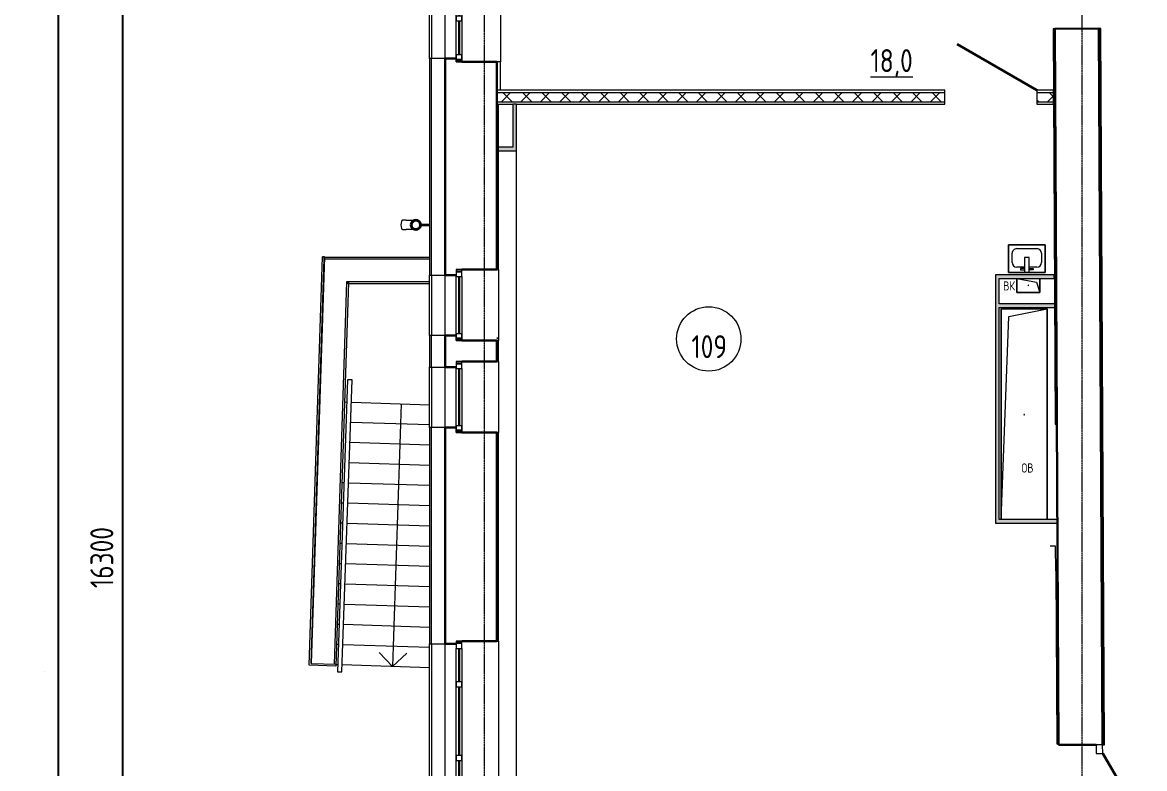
# Model space of a CAD drawing. Header units: millimetres. Extents: x 504091 to 2165846, y 135022 to 442887.
# Drawn here: x 694332 to 706537, y 296435 to 304548 of the extents above; entities that cross this region are included whole.
import ezdxf

# ---------------------------------------------------------------- set-up
doc = ezdxf.new("R2010")
doc.units = ezdxf.units.MM
doc.linetypes.add('ADSK_Линия сетки', pattern=[25, 20, -2.5, 0, -2.5])
doc.linetypes.add('осеваяX2', pattern=[4, 2.5, -0.5, 0.5, -0.5])
doc.layers.get('Defpoints').update_dxf_attribs({"color": 255})
for name, color, linetype, lineweight in [('_ Окна', 7, 'Continuous', 30), ('Аннотация', 7, 'Continuous', 9), ('Двери', 7, 'Continuous', 20), ('Лестницы', 7, 'Continuous', 18), ('Марки помещений', 7, 'Continuous', 20), ('Обобщенные модели', 7, 'Continuous', 18), ('Окна', 7, 'Continuous', 18), ('Оси', 165, 'осеваяX2', 13), ('Перекрытие', 7, 'Continuous', 18), ('Сантехника', 7, 'Continuous', 18), ('Стены внутренние', 7, 'Continuous', 18), ('Стены наружные', 7, 'Continuous', 18), ('Стены несущие', 7, 'Continuous', 30), ('Стены отделка', 7, 'Continuous', 30), ('Стены штриховка', 7, 'Continuous', 18), ('Стрелки вверх', 7, 'Continuous', 18)]:
    doc.layers.add(name, color=color, linetype=linetype, lineweight=lineweight)
doc.layers.add('Линии', color=7, linetype='Continuous', lineweight=9, true_color=0x00a600)
doc.styles.add('ГОСТ 2.304', font='CS_Gost2304.shx')
doc.dimstyles.new('СПДС', dxfattribs={"dimscale": 100, "dimtxt": 2.5, "dimasz": 2.5, "dimexe": 2, "dimexo": 0.625, "dimgap": 1, "dimtad": 1, "dimdec": 0, "dimrnd": 5, "dimtxsty": 'ГОСТ 2.304', "dimblk": 'OBLIQUE', "dimcen": 2.5, "dimdle": 2, "dimadec": 0, "dimazin": 2, "dimtfac": 0.75, "dimtdec": 0, "dimtmove": 1, "dimatfit": 3, "dimfxl": 0, "dimtolj": 1, "dimarcsym": 0})

# ---------------------------------------------------------------- blocks, each defined once
blk = doc.blocks.new('Дверь-Alumark_двупольная с глухим окном_S70 - 1600х2100 _алюм_ост_ Д14п EI30-6227666-План 1-го этажа')
at = {"layer": 'Двери', "lineweight": 30}
for p, q in [((-580, 240), (195, 687)), ((830, 240), (384, 497))]:
    blk.add_line(p, q, dxfattribs=at)
at = {"layer": 'Двери'}
for p, q in [((-675, 240), (-675, 170)), ((-580, 240), (-675, 240)), ((-675, 170), (-580, 170)), ((-580, 170), (-580, 240)), ((830, 240), (830, 170)), ((925, 240), (830, 240)), ((830, 170), (925, 170)), ((925, 170), (925, 240))]:
    blk.add_line(p, q, dxfattribs=at)
blk = doc.blocks.new('SND_2D_Раковина - 400х300-608087-План 1-го этажа')
at = {"layer": 'Сантехника'}
for p, q in [((200, 180), (-200, 180)), ((-200, 180), (-200, -120)), ((-200, -120), (-200, 180)), ((-200, 180), (200, 180)), ((-70, 150), (-25, 150)), ((-70, 135), (-70, 150)), ((-25, 135), (-70, 135)), ((-25, 180), (-25, 15)), ((25, 15), (25, 180)), ((70, 150), (25, 150)), ((25, 135), (70, 135)), ((70, 135), (70, 150)), ((200, -120), (200, 180)), ((200, 180), (200, -120)), ((-160, -30), (-160, 70)), ((-110, 120), (-25, 120)), ((-25, 15), (25, 15)), ((25, 120), (110, 120)), ((160, 70), (160, -30)), ((-200, -120), (200, -120)), ((200, -120), (-200, -120)), ((110, -80), (-110, -80))]:
    blk.add_line(p, q, dxfattribs=at)
for centre, start, end in [((-110, 70), 90, 180), ((110, 70), 0, 90), ((-110, -30), 180, 270), ((110, -30), 270, 0)]:
    blk.add_arc(centre, 50, start, end, dxfattribs=at)
blk = doc.blocks.new('AC_Дверь_Однопольная_Стальная - 1000х2100h В Л_противопож алюм ост_ EI30 Д13л-3415933-План 1-го этажа')
at = {"layer": 'Двери', "lineweight": 30}
blk.add_line((500, 75), (-366, 575), dxfattribs=at)
blk = doc.blocks.new('окна_rehau_однопольное_фрамуга_сверху - 730х2320 _глухое_ _нов_ ок-14-2357585-План 1-го этажа')
at = {"layer": '_ Окна', "lineweight": 18}
for p, q in [((-385, 100), (-385, 160)), ((-385, 160), (-309, 160)), ((-309, 160), (-309, 100)), ((309, 160), (309, 100)), ((385, 160), (309, 160)), ((385, 100), (385, 160)), ((-309, 100), (-385, 100)), ((309, 100), (385, 100))]:
    blk.add_line(p, q, dxfattribs=at)
at = {"layer": '_ Окна'}
for p, q in [((-365, 100), (-365, 160)), ((-309, 130), (309, 130)), ((365, 100), (365, 160))]:
    blk.add_line(p, q, dxfattribs=at)
at = {"layer": 'Окна'}
for p, q in [((-385, 160), (-385, 100)), ((-309, 160), (-385, 160)), ((-309, 160), (309, 160)), ((385, 160), (309, 160)), ((385, 100), (385, 160)), ((-385, 100), (-309, 100)), ((309, 100), (-309, 100)), ((309, 100), (385, 100))]:
    blk.add_line(p, q, dxfattribs=at)
blk = doc.blocks.new('окно трехпол с фрамугой - 1700-2320_h_ _нов_-2116624-План 1-го этажа')
at = {"layer": '_ Окна', "lineweight": 18}
for p, q in [((-870, 100), (-870, 160)), ((-870, 160), (-790, 160)), ((-790, 160), (-790, 100)), ((-430, 100), (-430, 160)), ((-430, 160), (-370, 160)), ((-370, 160), (-370, 100)), ((370, 100), (370, 160)), ((370, 160), (430, 160)), ((430, 160), (430, 100)), ((790, 160), (790, 100)), ((870, 160), (790, 160)), ((870, 100), (870, 160)), ((-790, 100), (-870, 100)), ((-370, 100), (-430, 100)), ((430, 100), (370, 100)), ((790, 100), (870, 100))]:
    blk.add_line(p, q, dxfattribs=at)
at = {"layer": '_ Окна'}
for p, q in [((-850, 100), (-850, 160)), ((-790, 130), (-430, 130)), ((-370, 130), (370, 130)), ((430, 130), (790, 130)), ((850, 100), (850, 160))]:
    blk.add_line(p, q, dxfattribs=at)
at = {"layer": 'Окна'}
for p, q in [((-870, 160), (-870, 100)), ((-790, 160), (-870, 160)), ((-790, 160), (-430, 160)), ((-370, 160), (-430, 160)), ((-370, 160), (370, 160)), ((430, 160), (370, 160)), ((430, 160), (790, 160)), ((870, 160), (790, 160)), ((870, 100), (870, 160)), ((-870, 100), (-790, 100)), ((-430, 100), (-790, 100)), ((-430, 100), (-370, 100)), ((370, 100), (-370, 100)), ((370, 100), (430, 100)), ((790, 100), (430, 100)), ((790, 100), (870, 100))]:
    blk.add_line(p, q, dxfattribs=at)
blk = doc.blocks.new('окно трехпол с фрамугой - 1700-2320_h_ _нов_-2116622-План 1-го этажа')
at = {"layer": '_ Окна', "lineweight": 18}
for p, q in [((-870, 100), (-870, 160)), ((-870, 160), (-790, 160)), ((-790, 160), (-790, 100)), ((-430, 100), (-430, 160)), ((-430, 160), (-370, 160)), ((-370, 160), (-370, 100)), ((370, 100), (370, 160)), ((370, 160), (430, 160)), ((430, 160), (430, 100)), ((790, 160), (790, 100)), ((870, 160), (790, 160)), ((870, 100), (870, 160)), ((-790, 100), (-870, 100)), ((-370, 100), (-430, 100)), ((430, 100), (370, 100)), ((790, 100), (870, 100))]:
    blk.add_line(p, q, dxfattribs=at)
at = {"layer": '_ Окна'}
for p, q in [((-850, 100), (-850, 160)), ((-790, 130), (-430, 130)), ((-370, 130), (370, 130)), ((430, 130), (790, 130)), ((850, 100), (850, 160))]:
    blk.add_line(p, q, dxfattribs=at)
at = {"layer": 'Окна'}
for p, q in [((-870, 160), (-870, 100)), ((-790, 160), (-870, 160)), ((-790, 160), (-430, 160)), ((-370, 160), (-430, 160)), ((-370, 160), (370, 160)), ((430, 160), (370, 160)), ((430, 160), (790, 160)), ((870, 160), (790, 160)), ((870, 100), (870, 160)), ((-870, 100), (-790, 100)), ((-430, 100), (-790, 100)), ((-430, 100), (-370, 100)), ((370, 100), (-370, 100)), ((370, 100), (430, 100)), ((790, 100), (430, 100)), ((790, 100), (870, 100))]:
    blk.add_line(p, q, dxfattribs=at)
blk = doc.blocks.new('GM_Отверстие прямоугольное _в плите_ - Отверстие-3336504-План 1-го этажа')
at = {"layer": 'Обобщенные модели'}
for p, q in [((-250, -1140), (-250, 1150)), ((-250, 1150), (250, 1150)), ((250, 1150), (-250, 1150)), ((-250, 1150), (-250, -1140)), ((-167, 1067), (250, 1150)), ((250, 1150), (250, -1140)), ((250, -1140), (250, 1150)), ((-250, -1140), (-167, 1067))]:
    blk.add_line(p, q, dxfattribs=at)
for start, end in [(360, 180), (180, 360), (60, 165), (300, 360), (195, 270)]:
    blk.add_arc((0, 0), 2.5, start, end, dxfattribs=at)
blk = doc.blocks.new('Водосток - Тип 1 _карниз больше 490мм_-V60-План 1-го этажа')
at = {"layer": 'Обобщенные модели', "lineweight": 9}
h = blk.add_hatch(dxfattribs=at)
h.set_pattern_fill('FP_27', color=256, style=0, pattern_type=2)
h.set_pattern_definition([(315, (-31888.43, -7087.79), (106.066, 106.066), [])])
h.paths.add_polyline_path([(76, 149), (86, 129), (103, 115), (125, 110), (147, 115), (164, 129), (174, 150), (174, 171), (164, 191), (145, 206), (125, 210), (103, 205), (86, 191), (76, 171)])
at = {"layer": 'Обобщенные модели'}
for p, q in [((75, 306), (75, 264)), ((175, 264), (175, 306)), ((120, 109), (120, 10)), ((130, 10), (130, 109))]:
    blk.add_line(p, q, dxfattribs=at)
at = {"layer": 'Обобщенные модели', "flags": 128}
for points in [[(75, 173), (75, 174), (75, 177), (75, 180), (75, 183), (75, 186), (75, 190), (75, 193), (75, 197), (75, 201), (75, 205), (75, 210), (75, 214), (75, 219), (75, 224), (75, 229), (75, 234), (75, 239), (75, 245), (75, 250), (75, 256), (75, 261), (75, 264)], [(175, 264), (175, 258), (175, 252), (175, 247), (175, 242), (175, 236), (175, 231), (175, 226), (175, 221), (175, 216), (175, 212), (175, 207), (175, 203), (175, 199), (175, 195), (175, 191), (175, 188), (175, 184), (175, 181), (175, 178), (175, 175), (175, 173)]]:
    blk.add_lwpolyline(points, dxfattribs=at)
at = {"layer": 'Обобщенные модели'}
for start, end in [(90, 270), (270, 90)]:
    blk.add_arc((125, 160), 52, start, end, dxfattribs=at)
at = {"layer": 'Обобщенные модели', "lineweight": 40}
for start, end in [(90, 270), (270, 90)]:
    blk.add_arc((125, 160), 50, start, end, dxfattribs=at)
at = {"layer": 'Обобщенные модели'}
for start_param, end_param in [(4.712389, 6.283185), (3.141593, 4.712389)]:
    blk.add_ellipse((125, 306), major_axis=(-50, 0), ratio=0.309017, start_param=start_param, end_param=end_param, dxfattribs=at)
blk = doc.blocks.new('GM_Отверстие прямоугольное _в плите_ - Отверстие-V64-План 1-го этажа')
at = {"layer": 'Обобщенные модели'}
for p, q in [((-75, 125), (75, 125)), ((75, 125), (-75, 125)), ((-37.5, 87.5), (75, 125)), ((75, 125), (75, -125)), ((75, -125), (75, 125)), ((-75, -125), (-37.5, 87.5)), ((75, -125), (-75, -125)), ((-75, -125), (75, -125))]:
    blk.add_line(p, q, dxfattribs=at)
for start, end in [(360, 180), (180, 360), (60, 165), (300, 360), (195, 270)]:
    blk.add_arc((0, 0), 2.5, start, end, dxfattribs=at)
blk = doc.blocks.new('_Oblique')
at = {"color": 0, "linetype": 'ByBlock', "lineweight": -2}
blk.add_line((-0.5, -0.5), (0.5, 0.5), dxfattribs=at)
blk = doc.blocks.new('*D856')
at = {"color": 0, "lineweight": -2, "transparency": 16777216}
for p, q in [((694721, 313579), (694721, 270129)), ((694759, 313379), (694521, 313379)), ((694759, 270329), (694521, 270329))]:
    blk.add_line(p, q, dxfattribs=at)
at = {"layer": 'Defpoints', "color": 0, "lineweight": 20, "transparency": 16777216}
for p in [(694821, 313379), (694721, 270329), (694821, 270329)]:
    blk.add_point(p, dxfattribs=at)
at = {"color": 0, "lineweight": -2, "transparency": 16777216, "xscale": 250, "yscale": 250, "zscale": 250}
for p, rotation in [((694721, 313379), 90), ((694721, 270329), 270)]:
    blk.add_blockref('_Oblique', p, dxfattribs=dict(at, rotation=rotation))
at = {"color": 0, "lineweight": 25, "transparency": 16777216, "insert": (694496, 291854), "char_height": 250, "width": 318.77, "attachment_point": 5, "rotation": 90, "style": 'ГОСТ 2.304', "bg_fill": 3, "box_fill_scale": 1.1, "bg_fill_color": 256, "bg_fill_true_color": 13158600, "bg_fill_transparency": 0}
blk.add_mtext('\\A1;43050', dxfattribs=at)
blk = doc.blocks.new('*D869')
at = {"color": 0, "lineweight": -2, "transparency": 16777216}
for p, q in [((694721, 313579), (694721, 270129)), ((694759, 313379), (694521, 313379)), ((694759, 270329), (694521, 270329))]:
    blk.add_line(p, q, dxfattribs=at)
at = {"layer": 'Defpoints', "color": 0, "lineweight": 20, "transparency": 16777216}
for p in [(694821, 313379), (694721, 270329), (694821, 270329)]:
    blk.add_point(p, dxfattribs=at)
at = {"color": 0, "lineweight": -2, "transparency": 16777216, "xscale": 250, "yscale": 250, "zscale": 250}
for p, rotation in [((694721, 313379), 90), ((694721, 270329), 270)]:
    blk.add_blockref('_Oblique', p, dxfattribs=dict(at, rotation=rotation))
at = {"color": 0, "lineweight": 25, "transparency": 16777216, "insert": (694496, 291854), "char_height": 250, "width": 318.77, "attachment_point": 5, "rotation": 90, "style": 'ГОСТ 2.304', "bg_fill": 3, "box_fill_scale": 1.1, "bg_fill_color": 256, "bg_fill_true_color": 13158600, "bg_fill_transparency": 0}
blk.add_mtext('\\A1;43050', dxfattribs=at)
blk = doc.blocks.new('*D872')
at = {"color": 0, "lineweight": -2, "transparency": 16777216}
for p, q in [((695421, 307079), (695421, 290379)), ((695459, 306879), (695221, 306879)), ((695459, 290579), (695221, 290579))]:
    blk.add_line(p, q, dxfattribs=at)
at = {"layer": 'Defpoints', "color": 0, "lineweight": 20, "transparency": 16777216}
for p in [(695521, 306879), (695421, 290579), (695521, 290579)]:
    blk.add_point(p, dxfattribs=at)
at = {"color": 0, "lineweight": -2, "transparency": 16777216, "xscale": 250, "yscale": 250, "zscale": 250}
for p, rotation in [((695421, 306879), 90), ((695421, 290579), 270)]:
    blk.add_blockref('_Oblique', p, dxfattribs=dict(at, rotation=rotation))
at = {"color": 0, "lineweight": 25, "transparency": 16777216, "insert": (695196, 298729), "char_height": 250, "width": 291.93, "attachment_point": 5, "rotation": 90, "style": 'ГОСТ 2.304', "bg_fill": 3, "box_fill_scale": 1.1, "bg_fill_color": 256, "bg_fill_true_color": 13158600, "bg_fill_transparency": 0}
blk.add_mtext('\\A1;16300', dxfattribs=at)
blk = doc.blocks.new('ADSK_Марка_Помещение_ОдноЗначение - Номер-159740-План 1-го этажа')
at = {"layer": 'Марки помещений'}
blk.add_circle((0, 0), 3.5, dxfattribs=at)

msp = doc.modelspace()

# ---------------------------------------------------------------- hatches: boundary and pattern name
at = {"layer": 'Стены внутренние', "lineweight": 9}
h = msp.add_hatch(dxfattribs=at)
h.set_pattern_fill('FP_6', color=256, style=0, pattern_type=2)
h.set_pattern_definition([(45, (705858.08, 270333.52), (-106.066, 106.066), []), (135, (705858.08, 270333.52), (-106.066, -106.066), [])])
h.paths.add_polyline_path([(705477.643, 303686.0198), (705545.0657, 303686.0914), (705544.5521, 303786.0198), (705365.1946, 303786.0198), (705365.1946, 303686.0198), (705456.643, 303686.0198)])
h.paths.add_polyline_path([(699500.29, 303686.0198), (704365.1946, 303686.0198), (704365.1946, 303786.0198), (699493.7207, 303786.0198), (699493.7207, 303686.0198), (699497.8177, 303686.0198)])
at = {"layer": 'Стены внутренние'}
for points in [[(699705.29, 303191.0198), (699705.29, 303661.0198), (699665.29, 303660.8052), (699665.29, 303191.0198)], [(699612.1266, 303151.0198), (699705.29, 303151.0198), (699705.29, 303191.0198), (699510.29, 303191.0198), (699510.29, 303151.0198)], [(704916.643, 299143.3165), (704956.643, 299143.3165), (704956.643, 301803.3165), (704916.643, 301803.3165), (704916.643, 300968.6945)], [(705056.643, 301763.3165), (705554.9491, 301763.3165), (705554.7435, 301803.3165), (704956.643, 301803.3165), (704956.643, 301763.3165), (704977.643, 301763.3165)], [(705556.5674, 301448.4832), (705555.8508, 301488.4832), (704956.643, 301488.4832), (704956.643, 301448.4832), (705555.8508, 301448.4832)], [(705587.643, 299103.3165), (705587.643, 299143.3165), (704916.643, 299143.3165), (704916.643, 299103.3165), (705583.0954, 299103.3165)]]:
    msp.add_hatch(color=256, dxfattribs=at).paths.add_polyline_path(points)

# ---------------------------------------------------------------- linework, layer by layer
at = {"layer": 'Лестницы'}
for p, q in [((698760.29, 300171.4572), (697902.2615, 300199.2414)), ((698760.29, 300171.4572), (697902.2615, 300199.2414)), ((698760.29, 299951.3418), (697894.5836, 299979.3747)), ((698760.29, 299951.3418), (697894.5836, 299979.3747)), ((698760.29, 299731.2265), (697886.9057, 299759.508)), ((698760.29, 299731.2265), (697886.9057, 299759.508)), ((697829.2538, 299541.2595), (697806.5388, 299541.9951)), ((697829.2538, 299541.2595), (697806.5388, 299541.9951)), ((698760.29, 299511.1112), (697879.2278, 299539.6413)), ((698760.29, 299511.1112), (697879.2278, 299539.6413)), ((697821.5759, 299321.3928), (697799.4186, 299322.1103)), ((697821.5759, 299321.3928), (697799.4186, 299322.1103)), ((698760.29, 299290.9959), (697871.5499, 299319.7746)), ((698760.29, 299290.9959), (697871.5499, 299319.7746)), ((697813.898, 299101.5261), (697792.2984, 299102.2256)), ((697813.898, 299101.5261), (697792.2984, 299102.2256)), ((698760.29, 299070.8806), (697863.872, 299099.9079)), ((698760.29, 299070.8806), (697863.872, 299099.9079)), ((697806.2201, 298881.6595), (697785.1782, 298882.3408)), ((697806.2201, 298881.6595), (697785.1782, 298882.3408)), ((698760.29, 298850.7653), (697856.194, 298880.0412)), ((698760.29, 298850.7653), (697856.194, 298880.0412)), ((697798.5422, 298661.7928), (697778.058, 298662.4561)), ((697798.5422, 298661.7928), (697778.058, 298662.4561)), ((698760.29, 298630.65), (697848.5161, 298660.1745)), ((698760.29, 298630.65), (697848.5161, 298660.1745)), ((697790.8642, 298441.9261), (697770.9378, 298442.5713)), ((697790.8642, 298441.9261), (697770.9378, 298442.5713)), ((698760.29, 298410.5347), (697840.8382, 298440.3078)), ((698760.29, 298410.5347), (697840.8382, 298440.3078)), ((697783.1863, 298222.0594), (697763.8176, 298222.6866)), ((697783.1863, 298222.0594), (697763.8176, 298222.6866)), ((698760.29, 298190.4194), (697833.1603, 298220.4412)), ((698760.29, 298190.4194), (697833.1603, 298220.4412)), ((697775.5084, 298002.1927), (697756.6974, 298002.8018)), ((697775.5084, 298002.1927), (697756.6974, 298002.8018)), ((698760.29, 297970.304), (697825.4824, 298000.5745)), ((698760.29, 297970.304), (697825.4824, 298000.5745)), ((697767.8305, 297782.326), (697749.5772, 297782.9171)), ((697767.8305, 297782.326), (697749.5772, 297782.9171)), ((698760.29, 297750.1887), (697817.8045, 297780.7078)), ((698760.29, 297750.1887), (697817.8045, 297780.7078)), ((697760.1526, 297562.4593), (697742.4571, 297563.0323)), ((698760.29, 297530.0734), (697810.1266, 297560.8411))]:
    msp.add_line(p, q, dxfattribs=at)
at = {"layer": 'Линии', "color": 7, "lineweight": 18}
for p, q in [((697868.3863, 300661.8665), (697757.5609, 297488.242)), ((697807.5304, 297486.497), (697918.3558, 300660.1215)), ((697918.3558, 300660.1215), (697868.3863, 300661.8665)), ((697757.5609, 297488.242), (697807.5304, 297486.497))]:
    msp.add_line(p, q, dxfattribs=at)
at = {"layer": 'Оси', "linetype": 'ADSK_Линия сетки'}
for p, q in [((699357.643, 263323.4727), (699357.643, 314443.584)), ((705857.643, 263323.4727), (705857.643, 314443.584))]:
    msp.add_line(p, q, dxfattribs=at)
at = {"layer": 'Перекрытие'}
for p, q in [((699705.29, 294305.5757), (699705.29, 303151.0198)), ((697835.0195, 300421.5341), (697859.9655, 300420.7263)), ((697909.9394, 300419.1081), (698760.29, 300391.5725)), ((705569.8125, 298852.3334), (705510.29, 298852.8806)), ((705571.2954, 298583.2063), (705569.8125, 298852.3334))]:
    msp.add_line(p, q, dxfattribs=at)
at = {"layer": 'Стены внутренние'}
for p, q in [((699530.29, 305861.436), (699530.29, 304121.436)), ((698930.29, 304156.436), (698930.29, 305831.436)), ((697472.7807, 297577.3963), (697615.2244, 301976.3259)), ((697615.2244, 301976.3259), (698760.29, 301976.3259)), ((699510.29, 301860.2287), (699510.29, 301090.2287)), ((697857.2601, 301726.3259), (697722.6497, 297569.3052)), ((698760.29, 301726.3259), (697857.2601, 301726.3259)), ((698930.29, 301145.2287), (698930.29, 301800.2287)), ((699490.29, 301115.1169), (699510.29, 301115.1169)), ((699510.29, 301114.2985), (699490.29, 301114.2985)), ((699510.29, 300860.2287), (699510.29, 300090.2287)), ((698930.29, 300145.2287), (698930.29, 300800.2287)), ((699510.29, 297820.2287), (699510.29, 296080.2287)), ((698930.29, 296110.2287), (698930.29, 297790.2287))]:
    msp.add_line(p, q, dxfattribs=at)
at = {"layer": 'Стены наружные'}
for p, q in [((698759.29, 304156.436), (698759.29, 305831.436)), ((698760.29, 304156.436), (698760.29, 305831.436)), ((698780.29, 305831.436), (698780.29, 304156.436)), ((698760.29, 304156.436), (698759.29, 304156.436)), ((697451.8642, 297558.0632), (697595.6745, 301999.1932)), ((697615.664, 301998.546), (697472.5011, 297577.4054)), ((697615.664, 301998.546), (697595.6745, 301999.1932)), ((697615.276, 301996.3259), (698760.29, 301996.3259)), ((697615.276, 301976.3259), (697615.276, 301996.3259)), ((697877.1762, 301723.413), (697741.9919, 297548.6684)), ((697877.1762, 301723.413), (697857.1867, 301724.0602)), ((697870.4607, 301706.3259), (697870.4607, 301726.3259)), ((698760.29, 301706.3259), (697870.4607, 301706.3259)), ((698759.29, 301145.2287), (698759.29, 301800.2287)), ((698760.29, 301800.2287), (698759.29, 301800.2287)), ((698760.29, 301145.2287), (698760.29, 301800.2287)), ((698780.29, 301800.2287), (698780.29, 301145.2287)), ((698760.29, 301145.2287), (698759.29, 301145.2287)), ((698759.29, 300145.2287), (698759.29, 300800.2287)), ((698760.29, 300800.2287), (698759.29, 300800.2287)), ((698760.29, 300145.2287), (698760.29, 300800.2287)), ((698780.29, 300800.2287), (698780.29, 300145.2287)), ((698760.29, 300145.2287), (698759.29, 300145.2287)), ((698759.29, 296110.2287), (698759.29, 297790.2287)), ((698760.29, 297790.2287), (698759.29, 297790.2287)), ((698760.29, 296110.2287), (698760.29, 297790.2287)), ((698780.29, 297790.2287), (698780.29, 296110.2287)), ((697741.9919, 297548.6684), (697451.8642, 297558.0632)), ((697472.5011, 297577.4054), (697742.6392, 297568.6579))]:
    msp.add_line(p, q, dxfattribs=at)
at = {"layer": 'Стены несущие'}
for p, q in [((706040.9846, 304481.3522), (705560.9909, 304478.885)), ((705601.0197, 296691.422), (705560.9909, 304478.885)), ((706081.0133, 296693.8893), (706040.9846, 304481.3522)), ((706041.5225, 304379.7878), (706081.0791, 296693.8896)), ((699050.29, 304156.436), (698930.29, 304156.436)), ((698930.29, 301800.2287), (698930.29, 304156.436)), ((699490.29, 304121.436), (699110.29, 304121.436)), ((699490.29, 301860.2287), (699490.29, 304121.436)), ((699110.29, 301860.2287), (699490.29, 301860.2287)), ((698930.29, 301800.2287), (699050.29, 301800.2287)), ((699050.29, 301145.2287), (698930.29, 301145.2287)), ((698930.29, 300800.2287), (698930.29, 301145.2287)), ((699490.29, 301090.2287), (699110.29, 301090.2287)), ((699490.29, 300860.2287), (699490.29, 301090.2287)), ((699110.29, 300860.2287), (699490.29, 300860.2287)), ((698930.29, 300800.2287), (699050.29, 300800.2287)), ((698930.29, 300145.2287), (698930.29, 297790.2287)), ((699050.29, 300145.2287), (698930.29, 300145.2287)), ((699490.29, 300090.2287), (699110.29, 300090.2287)), ((699490.29, 297820.2287), (699490.29, 300090.2287)), ((699110.29, 297820.2287), (699490.29, 297820.2287)), ((698930.29, 297790.2287), (699050.29, 297790.2287)), ((705601.0197, 296691.422), (706011.0143, 296693.5295))]:
    msp.add_line(p, q, dxfattribs=at)
at = {"layer": 'Стены отделка', "lineweight": 9}
for p, q in [((705560.9909, 304478.885), (705540.9912, 304478.7822)), ((705540.9912, 304478.7822), (705563.0957, 300178.4228)), ((706060.9995, 304481.4551), (706040.9998, 304481.3523)), ((706040.9998, 304481.3523), (706041.5225, 304379.7878)), ((706101.0788, 296693.9924), (706060.9995, 304481.4551)), ((698759.29, 304156.436), (698759.29, 301800.2287)), ((698760.29, 304156.436), (698760.29, 301800.2287)), ((698930.29, 304156.436), (698760.29, 304156.436)), ((698780.29, 301800.2287), (698780.29, 304156.436)), ((699530.29, 304121.436), (699490.29, 304121.436)), ((699530.29, 303811.0198), (699530.29, 304121.436)), ((704365.1946, 303811.0198), (699490.29, 303811.0198)), ((699493.7207, 303811.0198), (699493.7207, 303661.0198)), ((704365.1946, 303661.0198), (704365.1946, 303811.0198)), ((705545.1946, 303811.0198), (705365.1946, 303811.0198)), ((705365.1946, 303811.0198), (705365.1946, 303661.0198)), ((705545.1946, 303661.0198), (705545.1946, 303811.0198)), ((699490.29, 303661.0198), (699665.29, 303661.0198)), ((699510.29, 301860.2287), (699510.29, 303661.0198)), ((699665.29, 303661.0198), (699665.29, 303191.0198)), ((699705.29, 303661.0198), (704365.1946, 303661.0198)), ((699705.29, 303151.0198), (699705.29, 303661.0198)), ((705365.1946, 303661.0198), (705545.1946, 303661.0198)), ((699665.29, 303191.0198), (699510.29, 303191.0198)), ((699510.29, 303151.0198), (699705.29, 303151.0198)), ((699490.29, 301860.2287), (699510.29, 301860.2287)), ((698760.29, 301800.2287), (698930.29, 301800.2287)), ((698930.29, 301800.2287), (698930.29, 301800.2287)), ((704916.643, 301803.3165), (704916.643, 299103.3165)), ((705554.9491, 301803.3165), (704916.643, 301803.3165)), ((704956.643, 301488.4832), (704956.643, 301763.3165)), ((704956.643, 301763.3165), (705554.9491, 301763.3165)), ((705554.9491, 301763.3165), (705554.9491, 301803.3165)), ((705581.963, 301488.4832), (704956.643, 301488.4832)), ((705581.963, 301448.4832), (705581.963, 301488.4832)), ((704956.643, 301448.4832), (705581.963, 301448.4832)), ((704956.643, 299143.3165), (704956.643, 301448.4832)), ((698759.29, 301145.2287), (698759.29, 300800.2287)), ((698760.29, 301145.2287), (698760.29, 300800.2287)), ((698930.29, 301145.2287), (698760.29, 301145.2287)), ((698780.29, 300800.2287), (698780.29, 301145.2287)), ((699510.29, 301090.2287), (699490.29, 301090.2287)), ((699510.29, 300860.2287), (699510.29, 301090.2287)), ((699490.29, 300860.2287), (699510.29, 300860.2287)), ((698760.29, 300800.2287), (698930.29, 300800.2287)), ((698759.29, 300145.2287), (698759.29, 297790.2287)), ((698760.29, 300145.2287), (698760.29, 297790.2287)), ((698930.29, 300145.2287), (698760.29, 300145.2287)), ((698780.29, 297790.2287), (698780.29, 300145.2287)), ((705563.0957, 300178.4228), (705583.0954, 300178.5256)), ((699510.29, 300090.2287), (699490.29, 300090.2287)), ((699510.29, 297820.2287), (699510.29, 300090.2287)), ((705587.643, 299143.3165), (704956.643, 299143.3165)), ((705587.643, 299103.3165), (705587.643, 299143.3165)), ((704916.643, 299103.3165), (705587.643, 299103.3165)), ((705591.2951, 298583.3165), (705571.2954, 298583.2063)), ((705571.2954, 298583.2063), (705581.6539, 296703.2349)), ((705601.6536, 296703.3451), (705591.2951, 298583.3165)), ((699490.29, 297820.2287), (699510.29, 297820.2287)), ((698760.29, 297790.2287), (698930.29, 297790.2287)), ((705581.6539, 296703.2349), (705601.6536, 296703.3451)), ((706081.0791, 296693.8896), (706101.0788, 296693.9924))]:
    msp.add_line(p, q, dxfattribs=at)
at = {"layer": 'Стены штриховка'}
for p, q in [((699493.7207, 303786.0198), (704365.1946, 303786.0198)), ((705365.1946, 303786.0198), (705545.1946, 303786.0198)), ((699493.7207, 303686.0198), (704365.1946, 303686.0198)), ((699705.29, 303661.0198), (699665.29, 303661.0198)), ((705365.1946, 303686.0198), (705545.1946, 303686.0198))]:
    msp.add_line(p, q, dxfattribs=at)
at = {"layer": 'Стрелки вверх'}
for p, q in [((698450.1821, 300401.6142), (698443.0619, 300181.7295)), ((698443.0619, 300181.7295), (698435.9417, 299961.8447)), ((698435.9417, 299961.8447), (698428.8215, 299741.96)), ((698428.8215, 299741.96), (698421.7013, 299522.0752)), ((698421.7013, 299522.0752), (698414.5811, 299302.1905)), ((698414.5811, 299302.1905), (698407.4609, 299082.3057)), ((698407.4609, 299082.3057), (698400.3407, 298862.421)), ((698400.3407, 298862.421), (698393.2206, 298642.5362)), ((698393.2206, 298642.5362), (698386.1004, 298422.6515)), ((698386.1004, 298422.6515), (698378.9802, 298202.7667)), ((698378.9802, 298202.7667), (698371.86, 297982.882)), ((698371.86, 297982.882), (698364.7398, 297762.9972)), ((698357.6196, 297543.1125), (698212.5529, 297697.8886)), ((698364.7398, 297762.9972), (698357.6196, 297543.1125)), ((698357.6196, 297543.1125), (698512.3957, 297688.1792))]:
    msp.add_line(p, q, dxfattribs=at)

# ---------------------------------------------------------------- block references
at = {"layer": 'Двери', "color": 8, "true_color": 0x7f7f7f}
msp.add_blockref('AC_Дверь_Однопольная_Стальная - 1000х2100h В Л_противопож алюм ост_ EI30 Д13л-3415933-План 1-го этажа', (704865.1946, 303736.0198), dxfattribs=at)
at = {"layer": 'Двери', "rotation": 270.2945066347904}
msp.add_blockref('Дверь-Alumark_двупольная с глухим окном_S70 - 1600х2100 _алюм_ост_ Д14п EI30-6227666-План 1-го этажа', (705844.4861, 296017.6646), dxfattribs=at)
at = {"layer": 'Марки помещений', "xscale": 99.99999999999993, "yscale": 99.99999999999993, "zscale": 99.99999999999993}
msp.add_blockref('ADSK_Марка_Помещение_ОдноЗначение - Номер-159740-План 1-го этажа', (701797.0764, 301106.2688), dxfattribs=at)
at = {"layer": 'Обобщенные модели'}
for name, p, rotation in [('Водосток - Тип 1 _карниз больше 490мм_-V60-План 1-го этажа', (698770.29, 302221.9525), 90.00000000000007), ('GM_Отверстие прямоугольное _в плите_ - Отверстие-V64-План 1-го этажа', (705272.8255, 301688.3165), 269.9999999999997)]:
    msp.add_blockref(name, p, dxfattribs=dict(at, rotation=rotation))
msp.add_blockref('GM_Отверстие прямоугольное _в плите_ - Отверстие-3336504-План 1-го этажа', (705227.643, 300283.3165), dxfattribs=at)
at = {"layer": 'Окна', "rotation": 90.0000000000001}
for name, p in [('окно трехпол с фрамугой - 1700-2320_h_ _нов_-2116622-План 1-го этажа', (699210.29, 304991.436)), ('окна_rehau_однопольное_фрамуга_сверху - 730х2320 _глухое_ _нов_ ок-14-2357585-План 1-го этажа', (699210.29, 301475.2287)), ('окна_rehau_однопольное_фрамуга_сверху - 730х2320 _глухое_ _нов_ ок-14-2357585-План 1-го этажа', (699210.29, 300475.2287)), ('окно трехпол с фрамугой - 1700-2320_h_ _нов_-2116624-План 1-го этажа', (699210.29, 296950.2287))]:
    msp.add_blockref(name, p, dxfattribs=at)
at = {"layer": 'Сантехника', "rotation": 180}
msp.add_blockref('SND_2D_Раковина - 400х300-608087-План 1-го этажа', (705256.643, 302008.3165), dxfattribs=at)

# ---------------------------------------------------------------- texts
at = {"layer": 'Аннотация', "color": 251, "lineweight": 9, "true_color": 0x4b4b4b, "char_height": 100, "width": 156.348, "attachment_point": 1, "line_spacing_factor": 1.022766, "style": 'ГОСТ 2.304'}
for s, insert in [('\\pt360,720,1080,1440,1800,2160,2520,2880,3240,3600,3960,4320,4680,5040,5400,5760,6120,6480,6840,7200,7560,7920,8280,8640,9000,9360,9720,10080,10440,10800,11160,11520;ВК', (704998.8934, 301733.6029)), ('\\pt360,720,1080,1440,1800,2160,2520,2880,3240,3600,3960,4320,4680,5040,5400,5760,6120,6480,6840,7200,7560,7920,8280,8640,9000,9360,9720,10080,10440,10800,11160,11520;ОВ', (705197.6613, 299753.155))]:
    msp.add_mtext(s, dxfattribs=dict(at, insert=insert))
at = {"layer": 'Марки помещений', "lineweight": 9, "char_height": 250, "attachment_point": 5, "line_spacing_factor": 1.022766, "style": 'ГОСТ 2.304'}
for s, insert, width in [('\\pt450,900,1350,1800,2250,2700,3150,3600,4050,4500,4950,5400,5850,6300,6750,7200,7650,8100,8550,9000,9450,9900,10350,10800,11250,11700,12150,12600,13050,13500,13950,14400;{\\L18,0}', (703785.8033, 304103.9839), 518.4), ('\\pt450,900,1350,1800,2250,2700,3150,3600,4050,4500,4950,5400,5850,6300,6750,7200,7650,8100,8550,9000,9450,9900,10350,10800,11250,11700,12150,12600,13050,13500,13950,14400;109', (701802.0191, 301022.687), 441)]:
    msp.add_mtext(s, dxfattribs=dict(at, insert=insert, width=width))

# ---------------------------------------------------------------- dimensions: what is measured, and where the dimension line sits
at = {"lineweight": 25}
for base, p1, p2, picture, middle in [((694721.0772, 270328.5198), (694821.0621, 313378.5198), (694821.0621, 270328.5198), '*D856', (694496.0772, 291853.5198)), ((695421.0772, 290578.5198), (695521.0621, 306878.5198), (695521.0621, 290578.5198), '*D872', (695196.0772, 298728.5198))]:
    dim = msp.add_linear_dim(base=base, p1=p1, p2=p2, angle=90, dimstyle='СПДС', dxfattribs=at)
    dim.commit()
    dim.dimension.update_dxf_attribs({"geometry": picture, "text_midpoint": middle})

# ---------------------------------------------------------------- next in the draw order: dimensions: what is measured, and where the dimension line sits
dim = msp.add_linear_dim(base=(694721.0772, 270328.5198), p1=(694821.0621, 313378.5198), p2=(694821.0621, 270328.5198), angle=90, dimstyle='СПДС', dxfattribs=at)
dim.commit()
dim.dimension.update_dxf_attribs({"geometry": '*D869', "text_midpoint": (694496.0772, 291853.5198)})

# ---------------------------------------------------------------- next in the draw order: linework, layer by layer
at = {"layer": 'Аннотация', "lineweight": 9}
msp.add_line((694568.1318, 297489.4027), (694568.5538, 297489.4027), dxfattribs=at)

doc.saveas('drawing.dxf')
